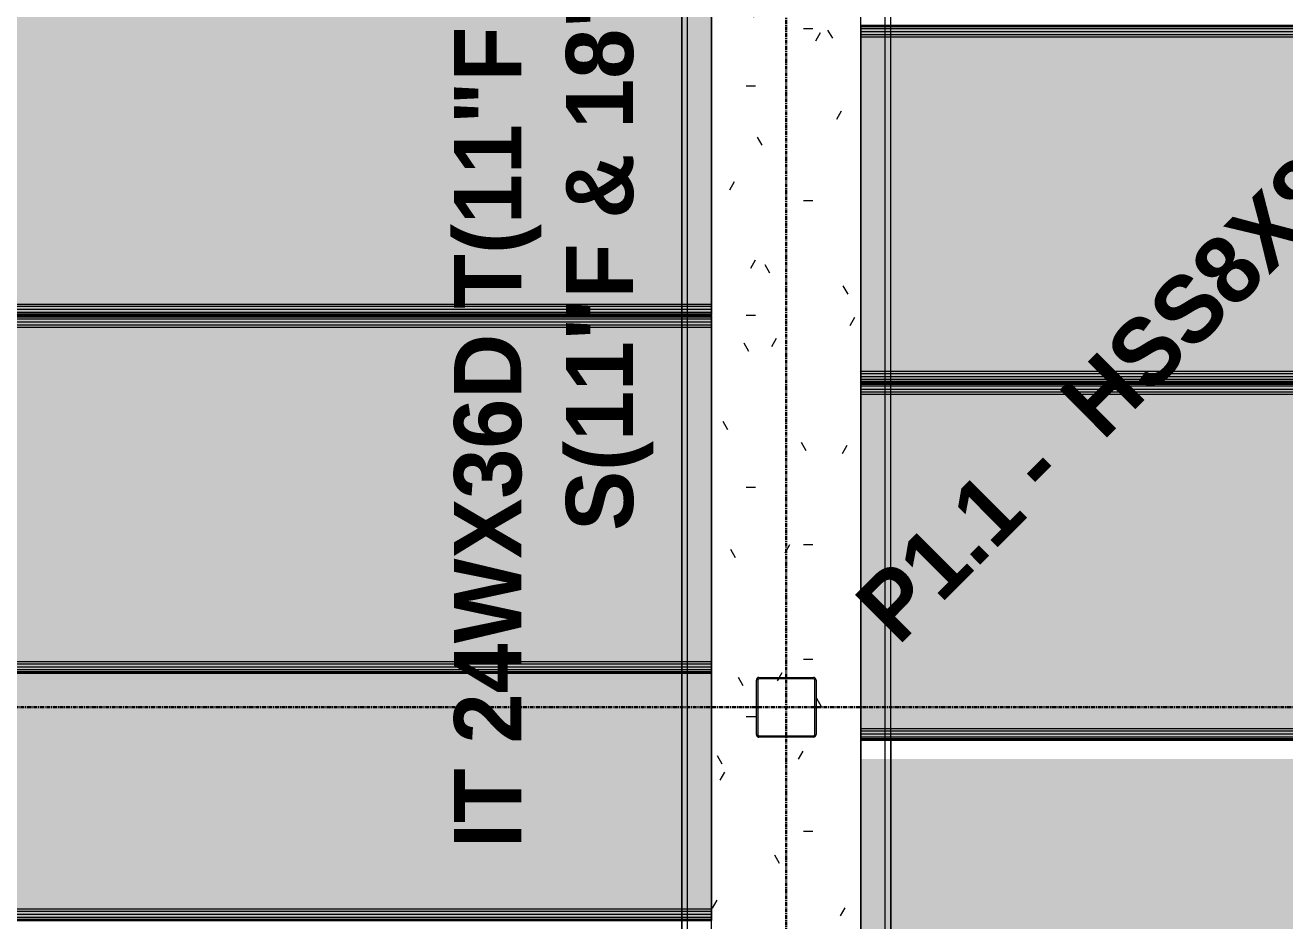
# Model space of a CAD drawing. Header units: inches. Extents: x -4126 to 2305, y -1116 to 12338.
# Drawn here: x -3583.3 to -3414.5, y 11254.6 to 11374.6 of the extents above; entities that cross this region are included whole.
import ezdxf

# ---------------------------------------------------------------- set-up
doc = ezdxf.new("R2010")
doc.units = ezdxf.units.IN
doc.header["$MEASUREMENT"] = 0
doc.linetypes.add('Grid Line 1_2_', pattern=[0.875, 0.5, -0.125, 0.125, -0.125])
for name, color, linetype, lineweight in [('S-BEAM', 12, 'Continuous', 9), ('S-BEAM-IDEN', 2, 'Continuous', 30), ('S-COLS', 52, 'Continuous', 9), ('S-COLS-IDEN', 171, 'Continuous', 30), ('S-GRID', 1, 'Continuous', 9)]:
    doc.layers.add(name, color=color, linetype=linetype, lineweight=lineweight)
doc.styles.add('Century Gothic_B', font='GOTHICB.TTF', dxfattribs={"height": 9})

# ---------------------------------------------------------------- blocks, each defined once
blk = doc.blocks.new('034100 - Precast Structural Concrete - Solid Plank - 12_-1871143-FRAMING PLAN - 1ST FLOOR')
at = {"layer": 'S-BEAM', "transparency": 33554483}
for points in [[(3.21, 23.9), (0, 23.9), (0, 23.52), (4, 23.52), (4, 23.9)], [(328, 23.9), (4, 23.9), (4, 23.52), (328, 23.52)], [(0, 23.09), (0, 22.7), (4, 22.7), (4, 23.09), (3.21, 23.09)], [(328, 23.09), (4, 23.09), (4, 22.7), (328, 22.7)]]:
    blk.add_hatch(color=256, dxfattribs=at).paths.add_polyline_path(points, flags=0)
h = blk.add_hatch(color=256, dxfattribs=at)
h.paths.add_polyline_path([(4, 23.52), (0, 23.52), (0, 23.09), (4, 23.09)], flags=0)
h.paths.add_polyline_path([(4, 22.7), (0, 22.7), (0, -22.7), (4, -22.7), (4, 17.5)], flags=0)
h.paths.add_polyline_path([(3.21, -23.09), (0, -23.09), (0, -23.52), (4, -23.52), (4, -23.09)], flags=0)
h = blk.add_hatch(color=256, dxfattribs=at)
h.paths.add_polyline_path([(328, 23.52), (4, 23.52), (4, 23.09), (328, 23.09)], flags=0)
h.paths.add_polyline_path([(40.39, 22.7), (4, 22.7), (4, -22.7), (328, -22.7), (328, 22.7), (310.53, 22.7)], flags=0)
h.paths.add_polyline_path([(40.39, -23.09), (4, -23.09), (4, -23.52), (328, -23.52), (328, -23.09), (310.53, -23.09)], flags=0)
at = {"layer": 'S-BEAM'}
for p, q in [((0, 23.94), (0, 23.9)), ((4, 23.94), (0, 23.94)), ((0, 23.76), (0, 23.9)), ((0, 23.9), (0, 23.52)), ((4, 23.9), (0, 23.9)), ((0, 23.52), (0, 23.76)), ((0, 23.76), (4, 23.76)), ((4, 23.76), (0, 23.76)), ((328, 23.94), (4, 23.94)), ((328, 23.9), (4, 23.9)), ((4, 23.76), (328, 23.76)), ((328, 23.76), (4, 23.76)), ((0, 23.52), (0, -23.52)), ((0, 22.7), (0, 23.52)), ((0, 23.52), (4, 23.52)), ((0, 22.7), (0, 23.09)), ((0, 23.09), (0, 22.7)), ((4, 23.09), (0, 23.09)), ((4, 23.09), (0, 23.09)), ((0, 22.4), (0, 22.7)), ((4, 22.7), (0, 22.7)), ((0, -22.4), (0, 22.4)), ((4, 22.4), (0, 22.4)), ((4, 23.52), (328, 23.52)), ((328, 23.09), (4, 23.09)), ((328, 23.09), (4, 23.09)), ((328, 22.7), (4, 22.7)), ((328, 22.4), (4, 22.4))]:
    blk.add_line(p, q, dxfattribs=at)
blk = doc.blocks.new('034100 - Precast Structural Concrete - Solid Plank - 12_-V41-FRAMING PLAN - 1ST FLOOR')
at = {"layer": 'S-BEAM', "transparency": 33554483}
for points in [[(4, 23.9), (0, 23.9), (0, 23.52), (4, 23.52)], [(40.39, 23.9), (4, 23.9), (4, 23.52), (328, 23.52), (328, 23.9), (310.53, 23.9)], [(3.21, 23.09), (0, 23.09), (0, 22.7), (4, 22.7), (4, 23.09)], [(310.53, 23.09), (4, 23.09), (4, 22.7), (328, 22.7), (328, 23.09), (327.41, 23.09)], [(3.21, -22.7), (0, -22.7), (0, -23.09), (4, -23.09), (4, -22.7)], [(0, -23.52), (0, -23.9), (4, -23.9), (4, -23.52), (3.21, -23.52)], [(310.53, -22.7), (4, -22.7), (4, -23.09), (328, -23.09), (328, -22.7)], [(4, -23.52), (4, -23.9), (328, -23.9), (328, -23.52), (40.39, -23.52)], [(0, -23.9), (0, -23.94), (3.21, -23.9)]]:
    blk.add_hatch(color=256, dxfattribs=at).paths.add_polyline_path(points, flags=0)
h = blk.add_hatch(color=256, dxfattribs=at)
h.paths.add_polyline_path([(0, 23.52), (0, 23.09), (4, 23.09), (4, 23.52), (3.21, 23.52)], flags=0)
h.paths.add_polyline_path([(4, 22.7), (0, 22.7), (0, -22.7), (4, -22.7), (4, 12.46)], flags=0)
h.paths.add_polyline_path([(3.21, -23.09), (0, -23.09), (0, -23.52), (4, -23.52), (4, -23.09)], flags=0)
h = blk.add_hatch(color=256, dxfattribs=at)
h.paths.add_polyline_path([(328, 23.52), (4, 23.52), (4, 23.09), (328, 23.09), (328, 23.22)], flags=0)
h.paths.add_polyline_path([(328, 22.7), (4, 22.7), (4, -22.7), (328, -22.7), (328, 12.46)], flags=0)
h.paths.add_polyline_path([(328, -23.09), (4, -23.09), (4, -23.52), (328, -23.52)], flags=0)
at = {"layer": 'S-BEAM'}
for p, q in [((0, 23.94), (0, 23.9)), ((4, 23.94), (0, 23.94)), ((0, 23.76), (0, 23.9)), ((0, 23.9), (0, 23.52)), ((4, 23.9), (0, 23.9)), ((0, 23.52), (0, 23.76)), ((0, 23.76), (4, 23.76)), ((4, 23.76), (0, 23.76)), ((328, 23.94), (4, 23.94)), ((328, 23.9), (4, 23.9)), ((4, 23.76), (328, 23.76)), ((328, 23.76), (4, 23.76)), ((0, 23.52), (0, -23.52)), ((0, 22.7), (0, 23.52)), ((0, 23.52), (4, 23.52)), ((0, 22.7), (0, 23.09)), ((0, 23.09), (0, 22.7)), ((4, 23.09), (0, 23.09)), ((4, 23.09), (0, 23.09)), ((0, 22.4), (0, 22.7)), ((4, 22.7), (0, 22.7)), ((0, -22.4), (0, 22.4)), ((4, 22.4), (0, 22.4)), ((4, 23.52), (328, 23.52)), ((328, 23.09), (4, 23.09)), ((328, 23.09), (4, 23.09)), ((328, 22.7), (4, 22.7)), ((328, 22.4), (4, 22.4)), ((0, -22.7), (0, -22.4)), ((4, -22.4), (0, -22.4)), ((0, -23.52), (0, -22.7)), ((0, -22.7), (0, -23.09)), ((0, -23.09), (0, -22.7)), ((4, -22.7), (0, -22.7)), ((4, -23.09), (0, -23.09)), ((4, -23.09), (0, -23.09)), ((0, -23.52), (0, -23.9)), ((0, -23.76), (0, -23.52)), ((4, -23.52), (0, -23.52)), ((328, -22.4), (4, -22.4)), ((328, -22.7), (4, -22.7)), ((328, -23.09), (4, -23.09)), ((328, -23.09), (4, -23.09)), ((328, -23.52), (4, -23.52)), ((0, -23.9), (0, -23.76)), ((4, -23.76), (0, -23.76)), ((4, -23.76), (0, -23.76)), ((0, -23.9), (0, -23.94)), ((4, -23.9), (0, -23.9)), ((4, -23.94), (0, -23.94)), ((328, -23.76), (4, -23.76)), ((328, -23.76), (4, -23.76)), ((328, -23.9), (4, -23.9)), ((328, -23.94), (4, -23.94))]:
    blk.add_line(p, q, dxfattribs=at)
blk = doc.blocks.new('034100 - Precast Structural Concrete - Solid Plank - 12_-V142-FRAMING PLAN - 1ST FLOOR')
at = {"layer": 'S-BEAM'}
for p, q in [((0, -23.94), (4, -23.94)), ((4, -23.94), (303, -23.94))]:
    blk.add_line(p, q, dxfattribs=at)
blk = doc.blocks.new('034100 - Precast Structural Concrete - Solid Plank - 12_-V143-FRAMING PLAN - 1ST FLOOR')
at = {"layer": 'S-BEAM', "transparency": 33554483}
h = blk.add_hatch(color=256, dxfattribs=at)
h.paths.add_polyline_path([(4, 23.52), (4, 23.9), (0, 23.9), (0, 23.52), (3.21, 23.52)], flags=0)
h.paths.add_polyline_path([(303.79, 23.52), (307, 23.52), (307, 23.9), (303, 23.9), (303, 23.52)], flags=0)
for points in [[(74.68, 23.52), (303, 23.52), (303, 23.9), (4, 23.9), (4, 23.52)], [(74.68, 22.7), (303, 22.7), (303, 23.09), (4, 23.09), (4, 22.7)], [(277.28, -23.09), (303, -23.09), (303, -22.7), (4, -22.7), (4, -23.09), (209.75, -23.09)], [(303, -23.9), (303, -23.52), (4, -23.52), (4, -23.9), (277.28, -23.9)]]:
    blk.add_hatch(color=256, dxfattribs=at).paths.add_polyline_path(points, flags=0)
h = blk.add_hatch(color=256, dxfattribs=at)
h.paths.add_polyline_path([(4, -23.52), (4, -23.09), (0, -23.09), (0, -23.52), (3.21, -23.52)], flags=0)
h.paths.add_polyline_path([(303, -23.52), (307, -23.52), (307, -23.09), (303, -23.09)], flags=0)
h.paths.add_polyline_path([(3.21, -22.7), (4, -22.7), (4, 22.7), (0, 22.7), (0, -22.7)], flags=0)
h.paths.add_polyline_path([(307, -22.7), (307, 22.7), (303, 22.7), (303, -22.7), (303.79, -22.7)], flags=0)
h.paths.add_polyline_path([(0, 23.09), (4, 23.09), (4, 23.52), (0, 23.52)], flags=0)
h.paths.add_polyline_path([(307, 23.09), (307, 23.52), (303, 23.52), (303, 23.09), (303.79, 23.09)], flags=0)
h = blk.add_hatch(color=256, dxfattribs=at)
h.paths.add_polyline_path([(0, 22.7), (4, 22.7), (4, 23.09), (0, 23.09)], flags=0)
h.paths.add_polyline_path([(307, 22.7), (307, 23.09), (303, 23.09), (303, 22.7), (303.79, 22.7)], flags=0)
h = blk.add_hatch(color=256, dxfattribs=at)
h.paths.add_polyline_path([(209.75, -23.52), (303, -23.52), (303, -23.09), (4, -23.09), (4, -23.52), (74.68, -23.52)], flags=0)
h.paths.add_polyline_path([(209.75, -22.7), (303, -22.7), (303, 22.7), (4, 22.7), (4, -22.7), (74.68, -22.7)], flags=0)
h.paths.add_polyline_path([(74.68, 23.09), (303, 23.09), (303, 23.52), (4, 23.52), (4, 23.09)], flags=0)
h = blk.add_hatch(color=256, dxfattribs=at)
h.paths.add_polyline_path([(4, -23.09), (4, -22.7), (0, -22.7), (0, -23.09), (3.21, -23.09)], flags=0)
h.paths.add_polyline_path([(307, -23.09), (307, -22.7), (303, -22.7), (303, -23.09), (303.79, -23.09)], flags=0)
h = blk.add_hatch(color=256, dxfattribs=at)
h.paths.add_polyline_path([(4, -23.9), (4, -23.52), (0, -23.52), (0, -23.9), (3.21, -23.9)], flags=0)
h.paths.add_polyline_path([(307, -23.9), (307, -23.52), (303, -23.52), (303, -23.9), (303.79, -23.9)], flags=0)
at = {"layer": 'S-BEAM'}
for p, q in [((0, 23.94), (0, 23.9)), ((0, 23.94), (4, 23.94)), ((0, 23.76), (0, 23.9)), ((0, 23.9), (0, 23.52)), ((0, 23.9), (4, 23.9)), ((0, 23.52), (0, 23.76)), ((0, 23.76), (4, 23.76)), ((0, 23.76), (4, 23.76)), ((4, 23.94), (303, 23.94)), ((4, 23.9), (303, 23.9)), ((4, 23.76), (303, 23.76)), ((4, 23.76), (303, 23.76)), ((0, 22.7), (0, 23.52)), ((0, 23.52), (0, -23.52)), ((0, 23.52), (4, 23.52)), ((0, 22.7), (0, 23.09)), ((0, 23.09), (0, 22.7)), ((0, 23.09), (4, 23.09)), ((0, 23.09), (4, 23.09)), ((0, 22.4), (0, 22.7)), ((0, 22.7), (4, 22.7)), ((0, -22.4), (0, 22.4)), ((0, 22.4), (4, 22.4)), ((4, 23.52), (303, 23.52)), ((4, 23.09), (303, 23.09)), ((4, 23.09), (303, 23.09)), ((4, 22.7), (303, 22.7)), ((4, 22.4), (303, 22.4)), ((0, -22.7), (0, -22.4)), ((0, -22.4), (4, -22.4)), ((0, -23.52), (0, -22.7)), ((0, -22.7), (0, -23.09)), ((0, -23.09), (0, -22.7)), ((0, -22.7), (4, -22.7)), ((0, -23.09), (4, -23.09)), ((0, -23.09), (4, -23.09)), ((0, -23.52), (0, -23.9)), ((0, -23.76), (0, -23.52)), ((4, -23.52), (0, -23.52)), ((4, -22.4), (303, -22.4)), ((4, -22.7), (303, -22.7)), ((4, -23.09), (303, -23.09)), ((4, -23.09), (303, -23.09)), ((303, -23.52), (4, -23.52)), ((0, -23.9), (0, -23.76)), ((4, -23.76), (0, -23.76)), ((0, -23.76), (4, -23.76)), ((0, -23.9), (0, -23.94)), ((0, -23.9), (4, -23.9)), ((0, -23.94), (4, -23.94)), ((303, -23.76), (4, -23.76)), ((4, -23.76), (303, -23.76)), ((4, -23.9), (303, -23.9)), ((4, -23.94), (303, -23.94))]:
    blk.add_line(p, q, dxfattribs=at)
blk = doc.blocks.new('034100 - Precast Structural Concrete - Solid Plank - 12_-V144-FRAMING PLAN - 1ST FLOOR')
at = {"layer": 'S-BEAM', "transparency": 33554483}
h = blk.add_hatch(color=256, dxfattribs=at)
h.paths.add_polyline_path([(4, 23.52), (4, 23.9), (0, 23.9), (0, 23.52), (3.21, 23.52)], flags=0)
h.paths.add_polyline_path([(303.79, 23.52), (307, 23.52), (307, 23.9), (303, 23.9), (303, 23.52)], flags=0)
for points in [[(74.68, 23.52), (303, 23.52), (303, 23.9), (4, 23.9), (4, 23.52), (7.14, 23.52)], [(4, 22.7), (303, 22.7), (303, 23.09), (4, 23.09)], [(0, -23.09), (4, -23.09), (4, -22.7), (0, -22.7)], [(4, -23.9), (4, -23.52), (0, -23.52), (0, -23.9), (3.21, -23.9)], [(7.14, -23.09), (61.02, -23.09), (61.02, -22.7), (4, -22.7), (4, -23.09)], [(7.14, -23.9), (61.02, -23.9), (61.02, -23.52), (4, -23.52), (4, -23.9)], [(4, -23.94), (4, -23.9), (3.21, -23.94)]]:
    blk.add_hatch(color=256, dxfattribs=at).paths.add_polyline_path(points, flags=0)
h = blk.add_hatch(color=256, dxfattribs=at)
h.paths.add_polyline_path([(4, -23.52), (4, -23.09), (0, -23.09), (0, -23.52), (3.21, -23.52)], flags=0)
h.paths.add_polyline_path([(3.21, -22.7), (4, -22.7), (4, 22.7), (0, 22.7), (0, -22.7)], flags=0)
h.paths.add_polyline_path([(303.79, -17.82), (307, -17.82), (307, 22.7), (303, 22.7), (303, -17.82)], flags=0)
h.paths.add_polyline_path([(0, 23.09), (4, 23.09), (4, 23.52), (0, 23.52)], flags=0)
h.paths.add_polyline_path([(303, 23.09), (307, 23.09), (307, 23.52), (303, 23.52)], flags=0)
h = blk.add_hatch(color=256, dxfattribs=at)
h.paths.add_polyline_path([(0, 22.7), (4, 22.7), (4, 23.09), (0, 23.09)], flags=0)
h.paths.add_polyline_path([(307, 22.7), (307, 23.09), (303, 23.09), (303, 22.7), (303.79, 22.7)], flags=0)
h = blk.add_hatch(color=256, dxfattribs=at)
h.paths.add_polyline_path([(4, -23.52), (61.02, -23.52), (61.02, -23.09), (4, -23.09)], flags=0)
h.paths.add_polyline_path([(4, -22.7), (61.02, -22.7), (61.02, -17.82), (303, -17.82), (303, 22.7), (4, 22.7), (4, -3.47)], flags=0)
h.paths.add_polyline_path([(7.14, 23.09), (303, 23.09), (303, 23.52), (4, 23.52), (4, 23.09)], flags=0)
at = {"layer": 'S-BEAM'}
for p, q in [((0, 23.94), (0, 23.9)), ((0, 23.94), (4, 23.94)), ((0, 23.76), (0, 23.9)), ((0, 23.9), (0, 23.52)), ((0, 23.9), (4, 23.9)), ((0, 23.52), (0, 23.76)), ((0, 23.76), (4, 23.76)), ((0, 23.76), (4, 23.76)), ((4, 23.94), (303, 23.94)), ((4, 23.9), (303, 23.9)), ((4, 23.76), (303, 23.76)), ((4, 23.76), (303, 23.76)), ((0, 22.7), (0, 23.52)), ((0, 23.52), (0, -23.52)), ((0, 23.52), (4, 23.52)), ((0, 22.7), (0, 23.09)), ((0, 23.09), (0, 22.7)), ((0, 23.09), (4, 23.09)), ((0, 23.09), (4, 23.09)), ((0, 22.4), (0, 22.7)), ((0, 22.7), (4, 22.7)), ((0, -22.4), (0, 22.4)), ((0, 22.4), (4, 22.4)), ((4, 23.52), (303, 23.52)), ((4, 23.09), (303, 23.09)), ((4, 23.09), (303, 23.09)), ((4, 22.7), (303, 22.7)), ((4, 22.4), (303, 22.4)), ((0, -22.7), (0, -22.4)), ((0, -22.4), (4, -22.4)), ((0, -23.52), (0, -22.7)), ((0, -22.7), (0, -23.09)), ((0, -23.09), (0, -22.7)), ((0, -22.7), (4, -22.7)), ((0, -23.09), (4, -23.09)), ((0, -23.09), (4, -23.09)), ((0, -23.52), (0, -23.9)), ((0, -23.76), (0, -23.52)), ((4, -23.52), (0, -23.52)), ((4, -22.4), (303, -22.4)), ((4, -22.7), (303, -22.7)), ((4, -23.09), (303, -23.09)), ((4, -23.09), (303, -23.09)), ((303, -23.52), (4, -23.52)), ((0, -23.9), (0, -23.76)), ((4, -23.76), (0, -23.76)), ((0, -23.76), (4, -23.76)), ((0, -23.9), (0, -23.94)), ((0, -23.9), (4, -23.9)), ((0, -23.94), (4, -23.94)), ((303, -23.76), (4, -23.76)), ((4, -23.76), (303, -23.76)), ((4, -23.9), (303, -23.9)), ((4, -23.94), (303, -23.94))]:
    blk.add_line(p, q, dxfattribs=at)
blk = doc.blocks.new('034100 - Precast Structural Concrete - Solid Plank - 12_-1871144-FRAMING PLAN - 1ST FLOOR')
at = {"layer": 'S-BEAM', "transparency": 33554483}
h = blk.add_hatch(color=256, dxfattribs=at)
h.paths.add_polyline_path([(4, -23.52), (328, -23.52), (328, -23.09), (4, -23.09)], flags=0)
h.paths.add_polyline_path([(4, -22.7), (328, -22.7), (328, 9.24), (4, 9.24), (4, -22.33)], flags=0)
h = blk.add_hatch(color=256, dxfattribs=at)
h.paths.add_polyline_path([(328, -23.52), (332, -23.52), (332, -23.09), (328, -23.09)], flags=0)
h.paths.add_polyline_path([(332, -22.7), (332, 9.24), (328, 9.24), (328, -22.7), (328.79, -22.7)], flags=0)
for points in [[(4, -23.09), (328, -23.09), (328, -22.7), (4, -22.7)], [(4, -23.9), (328, -23.9), (328, -23.52), (4, -23.52)], [(332, -23.09), (332, -22.7), (328, -22.7), (328, -23.09), (328.79, -23.09)], [(328.79, -23.9), (332, -23.9), (332, -23.52), (328, -23.52), (328, -23.9)]]:
    blk.add_hatch(color=256, dxfattribs=at).paths.add_polyline_path(points, flags=0)
at = {"layer": 'S-BEAM'}
for p, q in [((4, 9.24), (328, 9.24)), ((328, 9.24), (4, 9.24)), ((328, 9.24), (332, 9.24)), ((332, 9.24), (328, 9.24)), ((332, -23.52), (332, 9.24)), ((332, 9.24), (332, -22.4)), ((328, -22.4), (4, -22.4)), ((328, -22.7), (4, -22.7)), ((328, -23.09), (4, -23.09)), ((328, -23.09), (4, -23.09)), ((328, -23.52), (4, -23.52)), ((332, -22.4), (328, -22.4)), ((332, -22.7), (328, -22.7)), ((332, -23.09), (328, -23.09)), ((332, -23.09), (328, -23.09)), ((332, -23.52), (328, -23.52)), ((332, -22.4), (332, -22.7)), ((332, -22.7), (332, -23.09)), ((332, -23.09), (332, -22.7)), ((332, -22.7), (332, -23.52)), ((332, -23.52), (332, -23.76)), ((332, -23.9), (332, -23.52)), ((328, -23.76), (4, -23.76)), ((328, -23.76), (4, -23.76)), ((328, -23.9), (4, -23.9)), ((328, -23.94), (4, -23.94)), ((332, -23.76), (328, -23.76)), ((332, -23.76), (328, -23.76)), ((332, -23.9), (328, -23.9)), ((332, -23.94), (328, -23.94)), ((332, -23.76), (332, -23.9)), ((332, -23.94), (332, -23.9))]:
    blk.add_line(p, q, dxfattribs=at)
blk = doc.blocks.new('034100 - Precast Structural Concrete - Solid Plank - 12_-1874315-FRAMING PLAN - 1ST FLOOR')
at = {"layer": 'S-BEAM', "transparency": 33554483}
h = blk.add_hatch(color=256, dxfattribs=at)
h.paths.add_polyline_path([(4, -23.52), (4, -23.09), (0, -23.09), (0, -23.52), (3.21, -23.52)], flags=0)
h.paths.add_polyline_path([(303.79, -23.52), (307, -23.52), (307, -23.09), (303, -23.09), (303, -23.52)], flags=0)
h.paths.add_polyline_path([(303, -22.7), (307, -22.7), (307, 11.43), (303, 11.43), (303, -8.65)], flags=0)
h.paths.add_polyline_path([(0, -22.7), (4, -22.7), (4, 11.43), (0, 11.43), (0, -8.65)], flags=0)
h = blk.add_hatch(color=256, dxfattribs=at)
h.paths.add_polyline_path([(4, -23.52), (303, -23.52), (303, -23.09), (4, -23.09)], flags=0)
h.paths.add_polyline_path([(287.95, -22.7), (303, -22.7), (303, 11.43), (4, 11.43), (4, -22.7), (152.88, -22.7)], flags=0)
at = {"layer": 'S-BEAM'}
for p, q in [((0, -22.4), (0, 13.93)), ((0, 13.93), (0, -23.52)), ((0, 13.93), (4, 13.93)), ((4, 13.93), (0, 13.93)), ((4, 13.93), (303, 13.93)), ((303, 13.93), (4, 13.93))]:
    blk.add_line(p, q, dxfattribs=at)

msp = doc.modelspace()

# ---------------------------------------------------------------- hatches: boundary and pattern name
at = {"layer": 'S-BEAM'}
h = msp.add_hatch(dxfattribs=at)
h.set_pattern_fill('FP_3', color=256, style=0, pattern_type=2)
h.set_pattern_definition([(0, (0, 0), (30.72, 7.68), [1.267, -21.773, 1.267, -21.773, -122.88]), (0, (0, 0), (30.72, 7.68), [-46.08, 1.267, -44.813, 1.267, -21.773, -53.76]), (0, (0, 0), (30.72, 7.68), [-115.2, 1.267, -14.093, 1.267, -37.133]), (120, (11.52, 3.84), (-22.011075, 22.7643004), [1.267, -21.773, 1.267, -21.773, -122.88]), (120, (11.52, 3.84), (-22.011075, 22.7643004), [-46.08, 1.267, -44.813, 1.267, -21.773, -53.76]), (120, (11.52, 3.84), (-22.011075, 22.7643004), [-115.2, 1.267, -14.093, 1.267, -37.133]), (240, (15.36, 19.2), (-8.708925, -30.4443004), [1.267, -21.773, 1.267, -21.773, -122.88]), (240, (15.36, 19.2), (-8.708925, -30.4443004), [-46.08, 1.267, -44.813, 1.267, -21.773, -53.76]), (240, (15.36, 19.2), (-8.708925, -30.4443004), [-115.2, 1.267, -14.093, 1.267, -37.133])])
h.paths.add_polyline_path([(-3473.324, 11193.035), (-3471.324, 11193.076), (-3471.324, 11518.199), (-3468.111, 11518.199), (-3468.111, 11538.614), (-3473.324, 11538.614), (-3473.324, 11526.189), (-3485.324, 11526.189), (-3485.324, 11430.989), (-3491.324, 11430.989), (-3491.324, 11206.713), (-3488.324, 11206.672), (-3488.324, 11195.189), (-3487.299, 11195.189), (-3487.299, 11239.014), (-3479.549, 11239.014), (-3479.549, 11195.189), (-3473.324, 11195.189), (-3473.324, 11193.076)], flags=0)
h.paths.add_polyline_path([(-3478.321, 11279.189), (-3485.126, 11279.23), (-3485.15, 11279.236), (-3485.283, 11279.387), (-3485.324, 11279.636), (-3485.3, 11286.928), (-3485.277, 11287.015), (-3485.126, 11287.149), (-3484.976, 11287.189), (-3477.521, 11287.149), (-3477.498, 11287.143), (-3477.37, 11287.015), (-3477.324, 11286.841), (-3477.364, 11279.387), (-3477.37, 11279.363), (-3477.521, 11279.23), (-3477.672, 11279.189)], flags=0)
h.paths.add_polyline_path([(-3477.672, 11279.363), (-3477.585, 11279.387), (-3477.521, 11279.45), (-3477.498, 11279.636), (-3477.521, 11286.928), (-3477.585, 11286.992), (-3477.672, 11287.015), (-3485.063, 11286.992), (-3485.126, 11286.928), (-3485.15, 11286.841), (-3485.126, 11279.45), (-3485.063, 11279.387), (-3484.976, 11279.363)], flags=0)
h.paths.add_polyline_path([(-3485.324, 11542.189), (-3481.136, 11542.189), (-3481.136, 11542.483), (-3485.324, 11542.483)], flags=0)
at = {"layer": 'S-COLS', "lineweight": 5, "transparency": 33554483}
h = msp.add_hatch(color=256, dxfattribs=at)
h.paths.add_polyline_path([(-3477.672, 11279.189), (-3477.498, 11279.236), (-3477.364, 11279.387), (-3477.324, 11279.636), (-3477.364, 11286.992), (-3477.37, 11287.015), (-3477.521, 11287.149), (-3477.672, 11287.189), (-3485.126, 11287.149), (-3485.15, 11287.143), (-3485.283, 11286.992), (-3485.324, 11286.841), (-3485.283, 11279.387), (-3485.277, 11279.363), (-3485.126, 11279.23), (-3484.976, 11279.189), (-3478.321, 11279.189)], flags=0)
h.paths.add_polyline_path([(-3477.672, 11279.363), (-3485.063, 11279.387), (-3485.126, 11279.45), (-3485.15, 11279.636), (-3485.126, 11286.928), (-3485.063, 11286.992), (-3484.976, 11287.015), (-3477.585, 11286.992), (-3477.521, 11286.928), (-3477.498, 11286.841), (-3477.521, 11279.45), (-3477.585, 11279.387)], flags=0)

# ---------------------------------------------------------------- linework, layer by layer
at = {"layer": 'S-BEAM'}
for p, q in [((-3471.324, 11278.809), (-3471.324, 11542.483)), ((-3468.111, 11542.483), (-3468.111, 11187.208)), ((-3467.324, 11278.809), (-3467.324, 11542.483)), ((-3467.324, 11187.208), (-3467.324, 11542.483)), ((-3495.324, 11430.989), (-3495.324, 11187.208)), ((-3495.324, 11187.208), (-3495.324, 11430.989)), ((-3494.536, 11187.208), (-3494.536, 11430.989)), ((-3491.324, 11187.208), (-3491.324, 11430.989)), ((-3491.324, 11336.902), (-3491.324, 11382.304)), ((-3471.324, 11374.512), (-3471.324, 11374.136)), ((-3471.324, 11374.136), (-3471.324, 11373.707)), ((-3471.324, 11373.707), (-3471.324, 11373.313)), ((-3471.324, 11373.313), (-3471.324, 11327.911)), ((-3491.324, 11336.508), (-3491.324, 11336.902)), ((-3491.324, 11336.079), (-3491.324, 11336.508)), ((-3491.324, 11335.703), (-3491.324, 11336.079)), ((-3491.324, 11335.245), (-3491.324, 11335.621)), ((-3491.324, 11334.815), (-3491.324, 11335.245)), ((-3491.324, 11334.422), (-3491.324, 11334.815)), ((-3491.324, 11289.02), (-3491.324, 11334.422)), ((-3471.324, 11327.911), (-3471.324, 11327.518)), ((-3471.324, 11327.518), (-3471.324, 11327.088)), ((-3471.324, 11327.088), (-3471.324, 11326.713)), ((-3471.324, 11326.63), (-3471.324, 11326.255)), ((-3471.324, 11326.255), (-3471.324, 11325.825)), ((-3471.324, 11325.825), (-3471.324, 11325.431)), ((-3471.324, 11325.431), (-3471.324, 11280.03)), ((-3491.324, 11288.626), (-3491.324, 11289.02)), ((-3491.324, 11288.197), (-3491.324, 11288.626)), ((-3491.324, 11287.821), (-3491.324, 11288.197)), ((-3491.324, 11255.835), (-3491.324, 11287.78)), ((-3471.324, 11280.03), (-3471.324, 11279.636)), ((-3471.324, 11279.636), (-3471.324, 11279.206)), ((-3471.324, 11279.206), (-3471.324, 11278.831)), ((-3467.324, 11278.809), (-3471.324, 11278.809)), ((-3471.324, 11278.809), (-3467.324, 11278.809)), ((-3471.324, 11187.208), (-3471.324, 11278.809)), ((-3471.324, 11278.789), (-3471.324, 11242.157)), ((-3467.324, 11278.809), (-3467.324, 11187.208)), ((-3491.324, 11255.442), (-3491.324, 11255.835)), ((-3491.324, 11255.012), (-3491.324, 11255.442)), ((-3491.324, 11254.637), (-3491.324, 11255.012))]:
    msp.add_line(p, q, dxfattribs=at)
at = {"layer": 'S-COLS'}
for p, q in [((-3485.324, 11279.537), (-3485.324, 11286.841)), ((-3485.324, 11279.537), (-3485.324, 11286.841)), ((-3485.15, 11286.841), (-3485.15, 11279.537)), ((-3485.15, 11286.841), (-3485.15, 11279.537)), ((-3484.976, 11287.189), (-3477.672, 11287.189)), ((-3484.976, 11287.189), (-3477.672, 11287.189)), ((-3477.672, 11287.015), (-3484.976, 11287.015)), ((-3477.672, 11287.015), (-3484.976, 11287.015)), ((-3477.498, 11279.537), (-3477.498, 11286.841)), ((-3477.498, 11279.537), (-3477.498, 11286.841)), ((-3477.324, 11286.841), (-3477.324, 11279.537)), ((-3477.324, 11286.841), (-3477.324, 11279.537)), ((-3484.976, 11279.363), (-3477.672, 11279.363)), ((-3484.976, 11279.363), (-3477.672, 11279.363)), ((-3477.672, 11279.189), (-3484.976, 11279.189)), ((-3477.672, 11279.189), (-3484.976, 11279.189))]:
    msp.add_line(p, q, dxfattribs=at)
for centre, radius, start, end in [((-3484.976, 11286.841), 0.348, 90, 180), ((-3484.976, 11286.841), 0.348, 90, 180), ((-3484.976, 11286.841), 0.174, 90, 180), ((-3484.976, 11286.841), 0.174, 90, 180), ((-3477.672, 11286.841), 0.348, 0, 90), ((-3477.672, 11286.841), 0.348, 0, 90), ((-3477.672, 11286.841), 0.174, 0, 90), ((-3477.672, 11286.841), 0.174, 0, 90), ((-3484.976, 11279.537), 0.348, 180, 270), ((-3484.976, 11279.537), 0.348, 180, 210), ((-3484.976, 11279.537), 0.348, 210, 240), ((-3484.976, 11279.537), 0.174, 180, 270), ((-3484.976, 11279.537), 0.174, 180, 210), ((-3484.976, 11279.537), 0.348, 240, 270), ((-3484.976, 11279.537), 0.174, 210, 240), ((-3484.976, 11279.537), 0.174, 240, 270), ((-3477.672, 11279.537), 0.348, 270, 0), ((-3477.672, 11279.537), 0.174, 270, 0), ((-3477.672, 11279.537), 0.348, 270, 0), ((-3477.672, 11279.537), 0.174, 270, 300), ((-3477.672, 11279.537), 0.174, 300, 330), ((-3477.672, 11279.537), 0.174, 330, 0)]:
    msp.add_arc(centre, radius, start, end, dxfattribs=at)
at = {"layer": 'S-GRID', "linetype": 'Grid Line 1_2_', "lineweight": 30}
for p, q in [((-3481.324, 9772.61), (-3481.324, 12288.555)), ((-1814.206, 11283.189), (-4076.95, 11283.189))]:
    msp.add_line(p, q, dxfattribs=at)

# ---------------------------------------------------------------- block references
at = {"layer": 'S-BEAM'}
for name, p in [('034100 - Precast Structural Concrete - Solid Plank - 12_-V142-FRAMING PLAN - 1ST FLOOR', (-3471.324, 11398.494)), ('034100 - Precast Structural Concrete - Solid Plank - 12_-V143-FRAMING PLAN - 1ST FLOOR', (-3471.324, 11350.612)), ('034100 - Precast Structural Concrete - Solid Plank - 12_-V144-FRAMING PLAN - 1ST FLOOR', (-3471.324, 11302.73)), ('034100 - Precast Structural Concrete - Solid Plank - 12_-1871144-FRAMING PLAN - 1ST FLOOR', (-3823.324, 11278.536)), ('034100 - Precast Structural Concrete - Solid Plank - 12_-1874315-FRAMING PLAN - 1ST FLOOR', (-3471.324, 11264.858))]:
    msp.add_blockref(name, p, dxfattribs=at)
at = {"layer": 'S-BEAM', "rotation": 180}
for name, p in [('034100 - Precast Structural Concrete - Solid Plank - 12_-1871143-FRAMING PLAN - 1ST FLOOR', (-3491.324, 11359.603)), ('034100 - Precast Structural Concrete - Solid Plank - 12_-V41-FRAMING PLAN - 1ST FLOOR', (-3491.324, 11311.721))]:
    msp.add_blockref(name, p, dxfattribs=at)

# ---------------------------------------------------------------- texts
at = {"layer": 'S-BEAM-IDEN', "lineweight": 9, "char_height": 9, "attachment_point": 1, "rotation": 90, "style": 'Century Gothic_B'}
for s, insert, width in [('IT 24WX36D T(11"F & 11"B SHELF) &', (-3525.846, 11264.33), 249.066), ('S(11"F & 18"B SHELF)', (-3510.846, 11306.83), 146.349)]:
    msp.add_mtext(s, dxfattribs=dict(at, insert=insert, width=width))
at = {"layer": 'S-COLS-IDEN', "lineweight": 9, "insert": (-3472.676, 11297.691), "char_height": 9, "width": 148.773, "attachment_point": 1, "rotation": 45, "style": 'Century Gothic_B'}
msp.add_mtext('P1.1 -  HSS8X8X3/16', dxfattribs=at)

doc.saveas('drawing.dxf')
